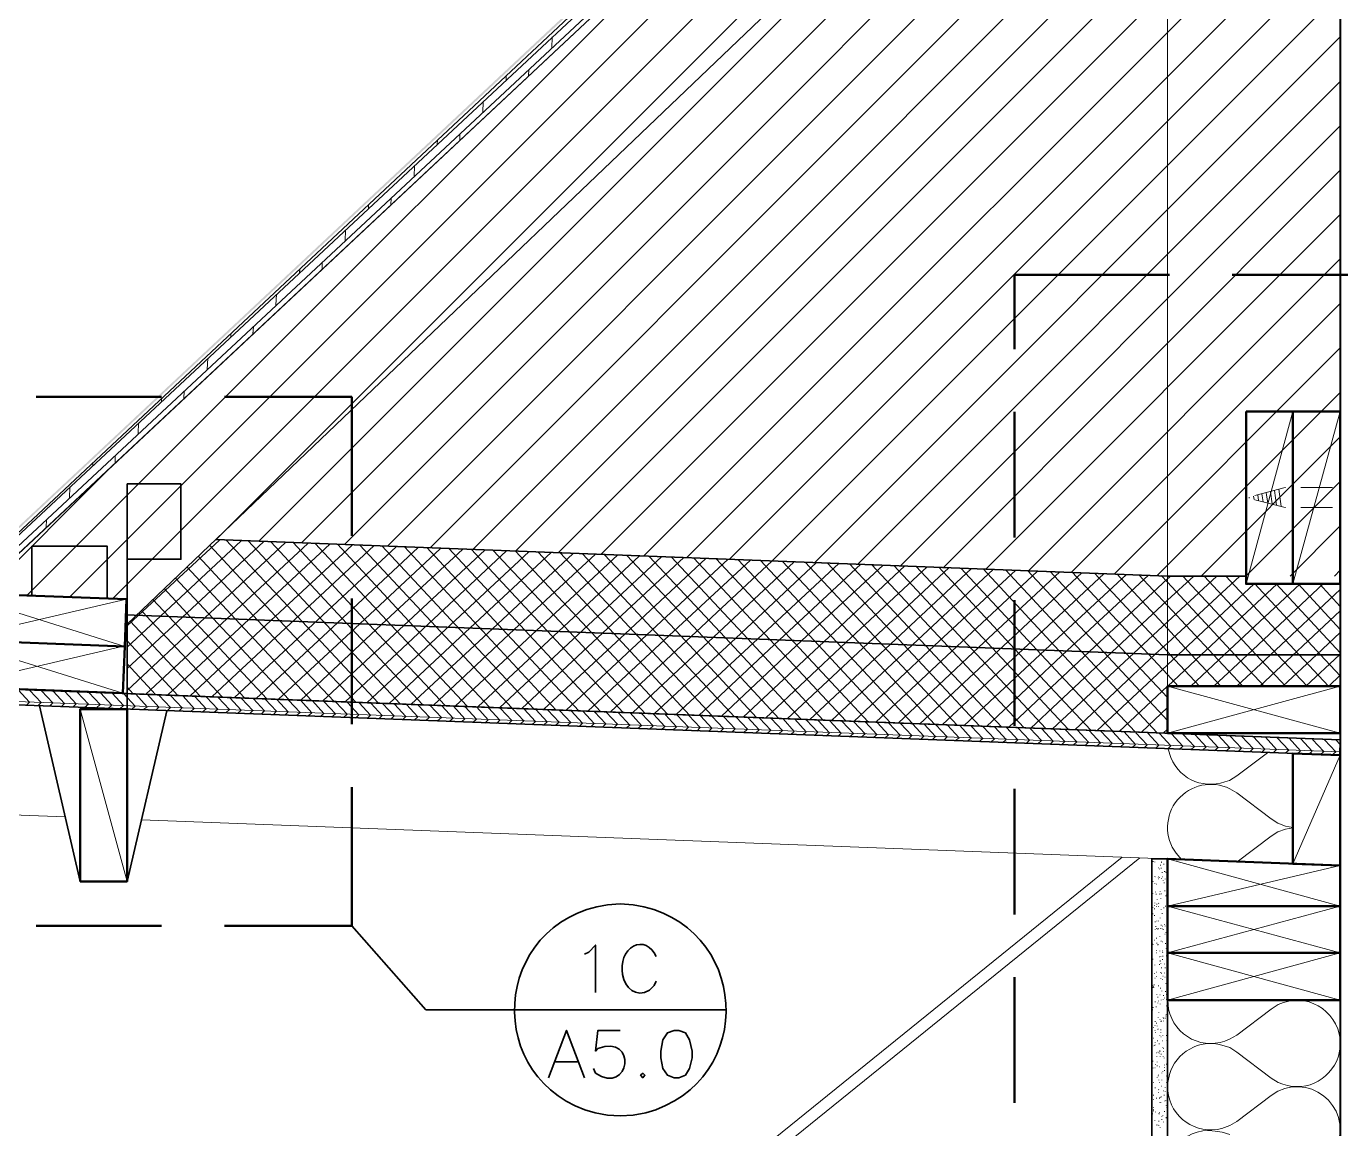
# Model space of a CAD drawing. Header units: inches. Extents: x 5 to 516, y -193 to 129.
# Drawn here: x 46.059 to 49.547, y -178.152 to -175.227 of the extents above; entities that cross this region are included whole.
import ezdxf

# ---------------------------------------------------------------- set-up
doc = ezdxf.new("R2010")
doc.units = ezdxf.units.IN
doc.header["$MEASUREMENT"] = 0
doc.layers.add('PDF7_Geometry', color=7, linetype='Continuous')
doc.layers.add('PDF7_Solid Fills', color=7, linetype='Continuous')

msp = doc.modelspace()

# ---------------------------------------------------------------- hatches: boundary and pattern name
at = {"layer": 'PDF7_Solid Fills', "transparency": 33554559}
msp.add_hatch(color=256, dxfattribs=at).paths.add_polyline_path([(45.5113305, -176.5324494), (45.5113305, -176.538005), (46.0413306, -176.5580059), (49.0424418, -173.7513382), (49.0368865, -173.7491161), (46.0391084, -176.5535605)])

# ---------------------------------------------------------------- linework, layer by layer
at = {"layer": 'PDF7_Geometry', "lineweight": 35}
for points in [[(49.545775, -172.2280057), (49.545775, -190.8946738), (49.5868862, -190.8946738), (49.5868862, -172.2280057)], [(45.924664, -176.7324503), (49.0457753, -173.8102278), (49.0457753, -173.7535612), (45.8668863, -176.7302281)], [(49.545775, -177.1202282), (43.45133, -176.8880059), (43.45133, -176.929117), (49.5446639, -177.1613393)], [(49.045775, -177.4357839), (49.045775, -182.0613398), (49.0868861, -182.0613398), (49.0868861, -177.4357839)], [(47.7779967, -177.8913385), (47.7602189, -177.8980051), (47.7479967, -177.9157829), (47.7424412, -177.9457829), (47.7424412, -177.9635607), (47.7479967, -177.9924496), (47.7602189, -178.0102274), (47.7779967, -178.016894), (47.7902189, -178.016894), (47.8079967, -178.0102274), (47.8191078, -177.9924496), (47.8257745, -177.9635607), (47.8257745, -177.9457829), (47.8191078, -177.9157829), (47.8079967, -177.8980051), (47.7902189, -177.8913385)], [(47.6946634, -178.0046717), (47.6891078, -178.0102273), (47.6946634, -178.016894), (47.7002189, -178.0102273)]]:
    msp.add_lwpolyline(points, close=True, dxfattribs=at)
at = {"layer": 'PDF7_Geometry', "lineweight": 15}
for points in [[(49.5468861, -190.8946733), (49.5468861, -172.2280051)], [(46.1746641, -176.7413388), (49.5457753, -173.3702276)], [(46.2879973, -176.7457831), (49.5457753, -173.4880051)], [(49.5279973, -173.7557829), (49.3235528, -173.5513384), (45.9246638, -176.7313387)], [(46.5624419, -176.5891172), (49.5457756, -173.6057835)], [(46.6757752, -176.5935614), (49.5457753, -173.7235613)], [(45.8735527, -176.7302282), (49.0457753, -173.7724501)], [(45.9024416, -176.7313392), (49.0457753, -173.8002279)], [(46.7891084, -176.5980057), (49.5457753, -173.8413388)], [(46.9035527, -176.6024499), (49.545775, -173.9591163)], [(47.016886, -176.6068942), (49.545775, -174.0768941)], [(47.1302192, -176.6113385), (49.545775, -174.1946716)], [(49.0868867, -174.1768946), (49.0868867, -176.9780058)], [(47.2435525, -176.6157827), (49.5457749, -174.3124493)], [(49.5457748, -174.4313391), (47.3568857, -176.6202281), (47.559108, -176.8357837), (47.7602191, -177.0524504)], [(47.470219, -176.6246724), (49.5457748, -174.5491166)], [(46.0613308, -176.7368946), (48.1279976, -174.6702278)], [(47.5846644, -176.6280056), (49.5457758, -174.6668943)], [(47.6979977, -176.6324499), (49.5457756, -174.7846719)], [(47.811331, -176.6368941), (49.5457756, -174.9024495)], [(47.9246642, -176.6413384), (49.5457755, -175.0202271)], [(49.5457753, -175.1380048), (48.0379975, -176.6457826), (47.6091085, -177.0457827)], [(47.453553, -175.2857836), (47.4546641, -175.2557836)], [(48.1513307, -176.650228), (49.5457753, -175.2557834)], [(47.3913299, -175.3591162), (47.392441, -175.3424496)], [(49.5468861, -175.3468945), (49.545775, -175.3457834)], [(47.3324423, -175.369117), (47.3324423, -175.3580059)], [(48.265775, -176.6546723), (49.5457752, -175.3735611)], [(47.2702192, -175.4557835), (47.2713303, -175.4268946)], [(47.2091083, -175.5302272), (47.2091083, -175.5124494)], [(48.3791083, -176.6591166), (49.545775, -175.4913387)], [(47.1491085, -175.5402279), (47.1502196, -175.5291168)], [(47.0879976, -175.6268944), (47.0891087, -175.5968944)], [(48.4924415, -176.6635608), (49.545775, -175.6091163)], [(49.5468861, -175.5968945), (49.545775, -175.5957834)], [(47.0257745, -175.7013381), (47.0268856, -175.6835603)], [(46.9668858, -175.7102278), (46.9668858, -175.7002278)], [(48.6057748, -176.666894), (49.5457748, -175.726894)], [(46.9046638, -175.7968943), (46.9057749, -175.7680054)], [(46.7835531, -175.8813387), (46.7846642, -175.8713387)], [(46.8435529, -175.8724502), (46.8435529, -175.8535613)], [(48.719108, -176.6713383), (49.5457747, -175.8446716)], [(49.5468861, -175.8468946), (49.545775, -175.8457834)], [(46.7213311, -175.9668942), (46.7224422, -175.9380053)], [(48.8324424, -176.6757837), (49.5457758, -175.9624503)], [(46.6013304, -176.0513386), (46.6013304, -176.0424497)], [(46.6602191, -176.0435611), (46.6613302, -176.0246723)], [(48.9468856, -176.680228), (49.5457745, -176.0802279)], [(46.5391084, -176.1380051), (46.5402195, -176.1080051)], [(49.5468861, -176.0968946), (49.545775, -176.0957835)], [(46.4179977, -176.2224496), (46.4179977, -176.2135607)], [(46.4768864, -176.2146721), (46.4779976, -176.1946721)], [(49.06022, -176.6846722), (49.5457756, -176.1991166)], [(49.4202201, -176.2491163), (49.2957756, -176.7068941)], [(49.545775, -176.2491163), (49.4202195, -176.7068941)], [(46.3557746, -176.308005), (46.3568857, -176.2791161)], [(49.1768864, -176.6857833), (49.5457754, -176.3168944)], [(49.5468861, -176.3468946), (49.545775, -176.3457835)], [(46.235775, -176.3924506), (46.235775, -176.3846728)], [(46.2946637, -176.385783), (46.2946637, -176.365783)], [(45.9479976, -176.7324503), (46.2835532, -176.3968947)], [(46.173553, -176.479116), (46.1746641, -176.449116)], [(49.294664, -176.6857833), (49.5457751, -176.4346722)], [(49.4002197, -176.4513382), (49.3991086, -176.4513382), (49.3191086, -176.4724493)], [(49.3602202, -176.46245), (49.3646647, -176.4946722)], [(49.3713309, -176.4591168), (49.3768865, -176.4980057)], [(49.3824416, -176.4557836), (49.3891082, -176.5013391)], [(49.5246637, -176.4513382), (49.4413303, -176.4513382)], [(49.3157753, -176.4735606), (49.3168864, -176.4824495)], [(49.3191085, -176.4835614), (49.3991085, -176.5035614), (49.4002197, -176.5035614)], [(49.326886, -176.4702274), (49.3291082, -176.485783)], [(49.3379978, -176.4680053), (49.3413311, -176.4891164)], [(49.3491084, -176.4646721), (49.3535529, -176.4924499)], [(49.545775, -176.4880056), (49.545775, -176.481339)], [(49.4413303, -176.5035617), (49.5246637, -176.5035617)], [(46.1113299, -176.556894), (46.112441, -176.5357829)], [(49.4124415, -176.6857833), (49.5457748, -176.5524499)], [(46.7468857, -176.5968946), (46.5324412, -176.7968946), (46.3268856, -176.9891169)], [(46.6879969, -176.5946725), (46.4735524, -176.7946725), (46.3268858, -176.9313392)], [(46.6291081, -176.5924503), (46.4146637, -176.7924504), (46.3268859, -176.8746726)], [(46.5713304, -176.5902271), (46.3557749, -176.7902271), (46.326886, -176.8180049)], [(46.8057744, -176.5991167), (46.59133, -176.7991168), (46.3757744, -176.9991168)], [(46.8646643, -176.6013389), (46.6491087, -176.8013389), (46.4346643, -177.0013389)], [(46.9235531, -176.603561), (46.7079975, -176.803561), (46.493553, -177.003561)], [(46.5891086, -176.5902271), (46.992442, -177.0224493)], [(46.6479974, -176.5924503), (47.0513308, -177.0246726)], [(46.7079972, -176.5946725), (46.9091083, -176.8113392), (47.1102195, -177.0268947)], [(46.766886, -176.5968946), (46.9679971, -176.8135613), (47.1702194, -177.0291169)], [(46.8257747, -176.5991167), (47.0268859, -176.8157834), (47.2291081, -177.031339)], [(46.8846635, -176.6013389), (47.0857746, -176.8180056), (47.2879969, -177.0335611)], [(46.9435534, -176.603561), (47.3468868, -177.0357833)], [(49.5468861, -176.5968946), (49.545775, -176.5957835)], [(46.5157749, -176.6335609), (46.6724416, -176.8024498), (46.8746638, -177.0180054)], [(46.5457748, -176.6046721), (46.7313304, -176.8046721), (46.9335526, -177.0202277)], [(46.9813308, -176.6057831), (46.5524418, -177.0057832)], [(47.0402195, -176.6080053), (46.6113306, -177.0080053)], [(47.0991083, -176.6102274), (46.8846638, -176.8102274), (46.6691083, -177.0102274)], [(47.157997, -176.6124495), (46.9435526, -176.8124496), (46.727997, -177.0124496)], [(47.2168858, -176.6146728), (47.0013302, -176.8146728), (46.7868858, -177.0146728)], [(47.2757745, -176.6168949), (47.060219, -176.8168949), (46.8457745, -177.016895)], [(47.3335522, -176.6191171), (46.9046633, -177.0191171)], [(47.3924421, -176.6213392), (46.9635532, -177.0213392)], [(47.002441, -176.6057831), (47.4057744, -177.0380054)], [(47.4513309, -176.6235613), (47.2368864, -176.8235613), (47.0213309, -177.0235614)], [(47.062442, -176.6080053), (47.4646642, -177.0413386)], [(47.5102196, -176.6257835), (47.2957752, -176.8257835), (47.0802196, -177.0257835)], [(47.1213307, -176.6102274), (47.3224418, -176.8268941), (47.5246641, -177.0435608)], [(47.5691084, -176.6280056), (47.3535528, -176.8280056), (47.1391084, -177.0280056)], [(47.1802195, -176.6124495), (47.3813306, -176.8291162), (47.5835529, -177.0457829)], [(47.6279972, -176.6302277), (47.4124416, -176.8302277), (47.1979971, -177.0302278)], [(47.2391082, -176.6146728), (47.4413305, -176.8313395), (47.6424416, -177.0480062)], [(47.6857748, -176.6324499), (47.2568859, -177.0324499)], [(47.297997, -176.6180049), (47.5002192, -176.8335604), (47.7013304, -177.0502271)], [(47.7446636, -176.634672), (47.3157747, -177.034672)], [(47.8035524, -176.6368941), (47.5891079, -176.8368941), (47.3735523, -177.0368942)], [(47.4168856, -176.6224503), (47.6179967, -176.8380058), (47.8191078, -177.0546725)], [(47.4757755, -176.6246724), (47.8791088, -177.0568946)], [(47.5346642, -176.6268945), (47.9379976, -177.0591168)], [(47.593553, -176.6291167), (47.7957752, -176.8446722), (47.9968864, -177.0613389)], [(47.6524417, -176.6313388), (47.854664, -176.8468944), (48.0557751, -177.063561)], [(47.7113305, -176.6335609), (47.9135527, -176.8491165), (48.1146639, -177.0657832)], [(47.7713303, -176.6357831), (47.9724414, -176.8513386), (48.1735526, -177.0680053)], [(47.8302191, -176.6380052), (48.2335525, -177.0702274)], [(46.485775, -176.6624498), (46.6135528, -176.8002276), (46.815775, -177.0157831)], [(47.8624422, -176.6391163), (47.6479978, -176.8391163), (47.4324422, -177.0391163)], [(47.921331, -176.6413384), (47.7057754, -176.8413384), (47.491331, -177.0413384)], [(47.9802198, -176.6435605), (47.7646642, -176.8435605), (47.5502197, -177.0435605)], [(48.0968862, -176.6480059), (47.6679973, -177.0480059)], [(48.155775, -176.650228), (47.9413305, -176.8502281), (47.725775, -177.0502281)], [(48.2146637, -176.6524502), (48.0002193, -176.8524502), (47.7846637, -177.0524502)], [(48.2735525, -176.6546723), (48.0579969, -176.8546723), (47.8435525, -177.0557834)], [(47.8891078, -176.6402273), (48.2924412, -177.0724496)], [(48.3324424, -176.6568944), (48.1168868, -176.8568945), (47.9024424, -177.0580056)], [(47.9479977, -176.6424506), (48.15022, -176.8580062), (48.3513311, -177.0746728)], [(48.3902201, -176.6591166), (48.1757756, -176.8591166), (47.9613311, -177.0602277)], [(48.0068865, -176.6446727), (48.2091087, -176.8602283), (48.4102199, -177.076895)], [(48.4491088, -176.6613387), (48.2346644, -176.8613387), (48.0202199, -177.0624498)], [(48.0657752, -176.6468948), (48.2679975, -176.8624504), (48.4691086, -177.0791171)], [(48.5079976, -176.6635608), (48.0779976, -177.064672)], [(48.1257751, -176.649117), (48.5291084, -177.0813392)], [(48.5668863, -176.665783), (48.1368863, -177.0668941)], [(48.1846638, -176.6513391), (48.5879972, -177.0835614)], [(48.6257751, -176.6680051), (48.4102195, -176.8680051), (48.1957751, -177.0691162)], [(48.2435526, -176.6535612), (48.4446637, -176.8702279), (48.646886, -177.0857835)], [(48.6846639, -176.6702284), (48.4691083, -176.8702284), (48.2546638, -177.0713395)], [(48.3024413, -176.6557834), (48.7057747, -177.0880056)], [(48.7424416, -176.6724505), (48.5279971, -176.8724505), (48.3135526, -177.0735616)], [(48.3613301, -176.6580055), (48.7646635, -177.0902278)], [(48.42022, -176.6602276), (48.8235534, -177.0924499)], [(48.4802198, -176.6624498), (48.6813309, -176.8791165), (48.8835532, -177.094672)], [(48.5391086, -176.6646719), (48.7402197, -176.8813386), (48.9424419, -177.0968942)], [(48.5979973, -176.666894), (48.7991084, -176.8835607), (49.0013307, -177.0991163)], [(48.6568861, -176.6691162), (49.0602195, -177.1013384)], [(48.7157748, -176.6713383), (48.9179971, -176.888005), (49.086886, -177.0691161)], [(48.7757747, -176.6735604), (48.9768858, -176.8902271), (49.0868858, -177.0080049)], [(49.530219, -176.6857833), (49.5457745, -176.6702277)], [(46.454664, -176.6913386), (46.554664, -176.7980053), (46.7557751, -177.0135609)], [(48.8013303, -176.6746726), (48.5868858, -176.8746726), (48.3724414, -177.0757838)], [(48.8602202, -176.6768948), (48.4302202, -177.0780059)], [(48.9191078, -176.6791169), (48.4891078, -177.080228)], [(48.9779977, -176.681339), (48.7624421, -176.881339), (48.5479977, -177.0824502)], [(49.0368865, -176.6835612), (48.8213309, -176.8835612), (48.6068865, -177.0846723)], [(48.6657757, -177.0868951), (48.8802202, -176.8857839), (49.0868869, -176.6935617)], [(48.8346645, -176.6757837), (49.0357757, -176.8924504)], [(48.8935533, -176.6780058), (49.0868867, -176.8857836)], [(49.3168864, -176.7068947), (49.1157753, -176.8946725), (49.0868864, -176.9213391), (48.9002197, -177.0957836)], [(48.9524421, -176.680228), (49.0868865, -176.8246724)], [(49.0113308, -176.6824501), (49.0868864, -176.7635612)], [(49.0702196, -176.6846722), (49.0868862, -176.70245)], [(49.217997, -176.6857833), (49.0868859, -176.8068944)], [(49.1568861, -176.6857833), (49.0868861, -176.7502277)], [(49.0957752, -176.6857833), (49.0868863, -176.6935611)], [(49.3435531, -176.9780061), (49.2657753, -176.8946727), (49.0868864, -176.7024505)], [(49.279109, -176.6857833), (49.0868868, -176.8635611)], [(49.1279973, -176.6857833), (49.3224417, -176.8946722), (49.4002195, -176.9780055)], [(49.3779973, -176.7068947), (49.1768862, -176.8946725)], [(49.1846639, -176.6857833), (49.3791084, -176.8946722), (49.4579973, -176.9780055)], [(49.4391082, -176.7068947), (49.2379971, -176.8946725)], [(49.2424416, -176.6857833), (49.4368861, -176.8946722), (49.5146638, -176.9780055)], [(49.5002191, -176.7068947), (49.2991079, -176.8946725)], [(49.3191085, -176.7068947), (49.493553, -176.8946725), (49.5457752, -176.950228)], [(49.3757752, -176.7068947), (49.5457752, -176.8891169)], [(49.4335529, -176.7068947), (49.5457751, -176.8280058)], [(49.4902195, -176.7068947), (49.545775, -176.7668947)], [(46.3202194, -176.8724503), (45.866886, -176.730228)], [(46.4246641, -176.7191164), (46.4957752, -176.7957831), (46.6968863, -177.0113386)], [(49.545775, -176.7213385), (49.3602195, -176.8946719), (49.2713306, -176.9780052)], [(46.3246636, -176.7468942), (45.8624414, -176.854672)], [(46.3646643, -176.7768941), (46.3768865, -176.7913385), (46.5791087, -177.0068941)], [(46.3946642, -176.7480052), (46.4368864, -176.7935608), (46.6379975, -177.0091164)], [(48.7246634, -177.0891172), (48.9391078, -176.8880061), (49.0868856, -176.7502283)], [(49.2868865, -176.9780061), (49.2091087, -176.8946727), (49.0868865, -176.7635616)], [(49.545775, -176.7780052), (49.3324417, -176.9780052)], [(46.3346643, -176.8057829), (46.5202199, -177.0046718)], [(48.7824422, -177.0913393), (48.9979978, -176.8902282), (49.0868867, -176.8068949)], [(49.2291088, -176.9780061), (49.151331, -176.8946727), (49.0868866, -176.8246727)], [(49.545775, -176.8357828), (49.4824417, -176.8946717), (49.3935528, -176.9780051)], [(49.5468861, -176.8468946), (49.545775, -176.8457835)], [(46.3202194, -176.8713392), (45.8579971, -176.979117)], [(46.314664, -176.9968942), (45.8624418, -176.854672)], [(46.3268858, -176.8580053), (46.4613302, -177.0024497)], [(48.8413309, -177.0935615), (49.0557754, -176.8924503), (49.0868865, -176.8635614)], [(49.545775, -177.1213392), (43.45133, -176.889117)], [(49.1157755, -176.9780061), (49.0868867, -176.946895), (49.0357755, -176.8924505)], [(49.1724422, -176.9780061), (49.0946644, -176.8946727), (49.0868866, -176.8857838)], [(49.1768864, -176.8946727), (49.0879975, -176.9780061)], [(49.2379973, -176.8946727), (49.1491084, -176.9780061)], [(49.2991082, -176.8946727), (49.2102193, -176.9780061)], [(49.545775, -176.8924506), (49.5435528, -176.8946728), (49.4546639, -176.9780062)], [(49.544664, -177.1524502), (43.45133, -176.920228)], [(46.3268858, -176.9191162), (46.4013302, -177.0002273)], [(49.545775, -176.9491161), (49.515775, -176.978005)], [(46.3268858, -176.9802282), (46.3424413, -176.998006)], [(49.0868867, -176.9780061), (48.9591089, -177.0980061)], [(49.545775, -177.10245), (49.0868861, -176.9780055)], [(49.545775, -176.9780061), (49.0868861, -177.1024505)], [(46.0579973, -177.0291166), (46.0668861, -177.0202277), (46.0368861, -176.9880055)], [(46.0891082, -177.0302277), (46.0979971, -177.0213388), (46.0679971, -176.9891165)], [(46.0691083, -176.9880057), (46.0679972, -176.9891168)], [(46.1002193, -176.9891167), (46.0991081, -176.9902278)], [(46.1202192, -177.0313387), (46.1291081, -177.0224498), (46.0991081, -176.9902276)], [(46.1324413, -176.9902278), (46.1302191, -176.9913389)], [(46.1513302, -177.0324498), (46.1602191, -177.0235609), (46.1302191, -176.9913387)], [(46.1635523, -176.9913389), (46.1613301, -176.99245)], [(46.1824412, -177.0335609), (46.1913301, -177.024672), (46.1613301, -176.9924497)], [(46.1946633, -176.9924499), (46.1935521, -176.993561)], [(46.2135532, -177.0346719), (46.2235532, -177.025783), (46.1935532, -176.9935608)], [(46.2257754, -176.993561), (46.2246642, -176.9946721)], [(46.2446642, -177.035783), (46.2546642, -177.0268941), (46.2246642, -176.9946719)], [(46.2568863, -176.9946721), (46.2557752, -176.9957832)], [(46.2757752, -177.0368941), (46.2857752, -177.0280052), (46.2557752, -176.9957829)], [(46.2879973, -176.9957831), (46.2868862, -176.9968942)], [(46.3068862, -177.0380051), (46.3168862, -177.0291162), (46.2868862, -176.996894)], [(46.3391083, -177.0391173), (46.3479971, -177.0313395), (46.3179971, -176.9980062)], [(46.3191083, -176.9968942), (46.3179972, -176.9980053)], [(46.3702192, -177.0402272), (46.3791081, -177.0324494), (46.3491081, -176.9991161)], [(46.3502193, -176.9980053), (46.3491082, -176.9991164)], [(46.3813303, -176.9991163), (46.3802191, -177.0002274)], [(46.4013302, -177.0424505), (46.4102191, -177.0335616), (46.3802191, -177.0002283)], [(46.4135523, -177.0002274), (46.4113301, -177.0024496)], [(46.4324412, -177.0435605), (46.4413301, -177.0346716), (46.4113301, -177.0024493)], [(46.4446633, -177.0013385), (46.4424411, -177.0035607)], [(46.4635522, -177.0446727), (46.4724411, -177.0357838), (46.4424411, -177.0035615)], [(46.4946642, -177.0457837), (46.5046642, -177.0368948), (46.4746642, -177.0046726)], [(46.4757754, -177.0035617), (46.4746643, -177.0046728)], [(46.5068864, -177.0046717), (46.5057752, -177.0057828)], [(46.5257752, -177.0468948), (46.5357752, -177.0380059), (46.5057752, -177.0057837)], [(46.5379973, -177.0057839), (46.5368862, -177.006895)], [(46.5568862, -177.0480059), (46.5668862, -177.039117), (46.5368862, -177.0068947)], [(46.5691083, -177.0068938), (46.5679972, -177.0080049)], [(46.5879972, -177.0491169), (46.5979972, -177.040228), (46.5679972, -177.0080058)], [(46.6191081, -177.050228), (46.6291081, -177.0413391), (46.5991081, -177.0091169)], [(46.6002193, -177.008006), (46.5991082, -177.0091171)], [(46.6513302, -177.051339), (46.6602191, -177.0424502), (46.6302191, -177.0102279)], [(46.6313303, -177.009117), (46.6302192, -177.0102282)], [(46.6624412, -177.0102281), (46.6613301, -177.0113392)], [(46.6824412, -177.0524501), (46.6913301, -177.0435612), (46.6613301, -177.011339)], [(46.7135522, -177.0535612), (46.7224411, -177.0446723), (46.6924411, -177.0124501)], [(46.6935534, -177.0113392), (46.6924422, -177.0124503)], [(46.7257754, -177.0124502), (46.7235532, -177.0135614)], [(46.7446643, -177.0546722), (46.7535532, -177.0457834), (46.7235532, -177.0135611)], [(46.7757752, -177.0557833), (46.7857752, -177.0480055), (46.7546641, -177.0146722)], [(46.7568864, -177.0135613), (46.7546642, -177.0146724)], [(46.7879974, -177.0146724), (46.7868862, -177.0157835)], [(46.8068862, -177.0568943), (46.8168862, -177.0491166), (46.7868862, -177.0157832)], [(46.8191083, -177.0157834), (46.8179972, -177.0168946)], [(46.8379972, -177.0591165), (46.8479972, -177.0502276), (46.8179972, -177.0168943)], [(46.8502193, -177.0168945), (46.8491082, -177.0191167)], [(46.8691082, -177.0602276), (46.8791082, -177.0513387), (46.8491082, -177.0191165)], [(46.9002191, -177.0613386), (46.9102191, -177.0524498), (46.8802191, -177.0202275)], [(46.8813303, -177.0180056), (46.8802192, -177.0202278)], [(46.9324412, -177.0624497), (46.9413301, -177.0535608), (46.9113301, -177.0213386)], [(46.9124413, -177.0202277), (46.9113302, -177.0213388)], [(46.9635522, -177.0635608), (46.9724411, -177.0546719), (46.9424411, -177.0224497)], [(46.9435534, -177.0213388), (46.9424423, -177.0224499)], [(46.9746632, -177.0224498), (46.9735521, -177.023561)], [(46.2013308, -177.039117), (46.3268863, -177.4957837)], [(46.9946643, -177.0646718), (47.0035532, -177.055783), (46.9735532, -177.0235607)], [(47.0068864, -177.0235609), (47.0046642, -177.024672)], [(47.0257753, -177.0657829), (47.0346642, -177.056894), (47.0046642, -177.0246718)], [(47.0379974, -177.024672), (47.0357752, -177.0257831)], [(47.0568863, -177.066894), (47.0657752, -177.0580051), (47.0357752, -177.0257829)], [(47.0691084, -177.025783), (47.0679972, -177.0268941)], [(47.0879972, -177.0680062), (47.0979972, -177.0591173), (47.0679972, -177.0268951)], [(47.1002193, -177.0268941), (47.0991082, -177.0280052)], [(47.1191082, -177.0691161), (47.1291082, -177.0602272), (47.0991082, -177.028005)], [(47.1313303, -177.0280052), (47.1302192, -177.0291163)], [(47.1502192, -177.0702283), (47.1602192, -177.0613394), (47.1302192, -177.0291172)], [(47.1813301, -177.0713382), (47.1913301, -177.0624493), (47.1613301, -177.0302271)], [(47.1624413, -177.0291162), (47.1613302, -177.0302273)], [(47.2135522, -177.0724504), (47.2224411, -177.0646726), (47.1924411, -177.0313393)], [(47.1935534, -177.0302273), (47.1924423, -177.0313384)], [(47.2246632, -177.0313395), (47.2235521, -177.0324506)], [(47.2446643, -177.0735615), (47.2535532, -177.0657837), (47.2235532, -177.0324503)], [(47.2557754, -177.0324494), (47.2546642, -177.0335605)], [(47.2757753, -177.0757836), (47.2846642, -177.0668947), (47.2546642, -177.0335614)], [(47.2879974, -177.0335616), (47.2857752, -177.0357839)], [(47.3068863, -177.0768947), (47.3157752, -177.0680058), (47.2857752, -177.0357836)], [(47.3191084, -177.0346716), (47.3168862, -177.0368938)], [(47.3379973, -177.0780058), (47.3468862, -177.0691169), (47.3168862, -177.0368946)], [(47.3502194, -177.0368948), (47.3491082, -177.0380059)], [(47.3691082, -177.0791168), (47.3791082, -177.0702279), (47.3491082, -177.0380057)], [(47.3813303, -177.0380059), (47.3802192, -177.039117)], [(47.4002192, -177.0802279), (47.4102192, -177.071339), (47.3802192, -177.0391168)], [(47.4124413, -177.039117), (47.4113302, -177.0402281)], [(47.4313302, -177.081339), (47.4413302, -177.0724501), (47.4113302, -177.0402278)], [(47.4624411, -177.08245), (47.4724411, -177.0735611), (47.4424411, -177.0413389)], [(47.4435534, -177.040228), (47.4424423, -177.0413391)], [(47.4746633, -177.0413391), (47.4735522, -177.0424502)], [(47.4935532, -177.0835611), (47.5035532, -177.0746722), (47.4735532, -177.04245)], [(47.5257753, -177.0846722), (47.5346642, -177.0757833), (47.5046642, -177.043561)], [(47.5057754, -177.0424502), (47.5046643, -177.0435613)], [(47.5368864, -177.0435612), (47.5357752, -177.0446723)], [(47.5568863, -177.0857832), (47.5657752, -177.0768943), (47.5357752, -177.0446721)], [(47.5679973, -177.0446723), (47.5668862, -177.0457834)], [(47.5879973, -177.0868943), (47.5968862, -177.0780054), (47.5668862, -177.0457832)], [(47.6002194, -177.0457834), (47.5979972, -177.0468945)], [(47.6191083, -177.0880054), (47.6279972, -177.0791165), (47.5979972, -177.0468942)], [(47.6313304, -177.0468944), (47.6291081, -177.0480055)], [(47.6502192, -177.0891164), (47.6602192, -177.0813386), (47.6291081, -177.0480053)], [(47.6624413, -177.0480055), (47.6613302, -177.0491166)], [(47.6813302, -177.0902274), (47.6913302, -177.0824497), (47.6613302, -177.0491163)], [(47.7124412, -177.0924496), (47.7224412, -177.0835607), (47.6924412, -177.0513385)], [(47.6935534, -177.0491166), (47.6924423, -177.0513388)], [(47.7246633, -177.0502276), (47.7235522, -177.0524498)], [(47.7435533, -177.0935607), (47.7535533, -177.0846718), (47.7235533, -177.0524496)], [(47.7746642, -177.0946718), (47.7846642, -177.0857829), (47.7546642, -177.0535606)], [(47.7557754, -177.0524498), (47.7546643, -177.0535609)], [(47.8068863, -177.0957839), (47.8157752, -177.0868951), (47.7857752, -177.0546728)], [(47.7868864, -177.0535608), (47.7857753, -177.0546719)], [(47.8179973, -177.0546719), (47.8168862, -177.055783)], [(47.8379973, -177.0968939), (47.8468862, -177.088005), (47.8168862, -177.0557828)], [(47.8491083, -177.055783), (47.8479972, -177.0568941)], [(47.8691083, -177.0980061), (47.8779972, -177.0891172), (47.8479972, -177.056895)], [(47.8813304, -177.056894), (47.8791081, -177.0580051)], [(49.0868867, -177.0346716), (49.0179978, -177.1002271)], [(47.9002193, -177.099116), (47.9091082, -177.0902271), (47.8791081, -177.0580049)], [(47.9124413, -177.0580051), (47.9102191, -177.0591162)], [(47.9313302, -177.1002282), (47.9402191, -177.0913393), (47.9102191, -177.0591171)], [(47.9624412, -177.1013393), (47.9724412, -177.0924504), (47.9424412, -177.0602282)], [(47.9435535, -177.0591173), (47.9424423, -177.0602284)], [(47.9746633, -177.0602272), (47.9735522, -177.0613383)], [(47.9935533, -177.1024503), (48.0035533, -177.0935615), (47.9735533, -177.0613392)], [(48.0057754, -177.0613394), (48.0046643, -177.0624505)], [(48.0246643, -177.1035614), (48.0346643, -177.0946725), (48.0046643, -177.0624503)], [(48.0557752, -177.1046725), (48.0657752, -177.0957836), (48.0357752, -177.0635614)], [(48.0368864, -177.0624493), (48.0357753, -177.0635605)], [(48.0879973, -177.1057835), (48.0968862, -177.0980057), (48.0668862, -177.0646724)], [(48.0679974, -177.0635615), (48.0668863, -177.0646727)], [(48.0991083, -177.0646726), (48.0979972, -177.0657837)], [(48.1191083, -177.1068946), (48.1279972, -177.0991168), (48.0979972, -177.0657834)], [(48.1302193, -177.0657837), (48.1291082, -177.0680059)], [(48.1502193, -177.1091167), (48.1591082, -177.1002279), (48.1291082, -177.0680056)], [(48.1624414, -177.0668947), (48.1602191, -177.069117)], [(48.1813303, -177.1102278), (48.1902191, -177.1013389), (48.1602191, -177.0691167)], [(48.1935535, -177.0691169), (48.1913313, -177.070228)], [(48.2124424, -177.1113389), (48.2213313, -177.10245), (48.1913313, -177.0702278)], [(48.2246633, -177.0702279), (48.2235522, -177.071339)], [(48.2435533, -177.1124499), (48.2535533, -177.103561), (48.2235533, -177.0713388)], [(48.2557754, -177.071339), (48.2546643, -177.0724501)], [(48.2746643, -177.113561), (48.2846643, -177.1046721), (48.2546643, -177.0724499)], [(48.2868864, -177.0724501), (48.2857753, -177.0735612)], [(48.3057753, -177.1146721), (48.3157753, -177.1057832), (48.2857753, -177.073561)], [(48.3368862, -177.1157831), (48.3468862, -177.1068942), (48.3168862, -177.074672)], [(48.3179974, -177.0735611), (48.3168863, -177.0746722)], [(48.3679972, -177.1168942), (48.3779972, -177.1080053), (48.3479972, -177.0757831)], [(48.3491084, -177.0746722), (48.3479973, -177.0757833)], [(48.3802193, -177.0757833), (48.3791082, -177.0768944)], [(48.4002193, -177.1180053), (48.4091082, -177.1091164), (48.3791082, -177.0768942)], [(48.4113303, -177.0768943), (48.4102192, -177.0780054)], [(48.4313303, -177.1191163), (48.4402192, -177.1102274), (48.4102192, -177.0780052)], [(48.4424413, -177.0780054), (48.4413302, -177.0791165)], [(48.4624424, -177.1202274), (48.4713313, -177.1113385), (48.4413313, -177.0791163)], [(48.4746633, -177.0791165), (48.4724411, -177.0802276)], [(48.4935522, -177.1213385), (48.5024411, -177.1124496), (48.4724411, -177.0802274)], [(48.5057755, -177.0802275), (48.5035532, -177.0813386)], [(48.5246643, -177.1224506), (48.5346643, -177.1146728), (48.5035532, -177.0813395)], [(48.5368864, -177.0813386), (48.5357753, -177.0824497)], [(48.5557753, -177.1235606), (48.5657753, -177.1157828), (48.5357753, -177.0824494)], [(48.5679974, -177.0824497), (48.5668863, -177.0846719)], [(48.5868863, -177.1257839), (48.5968863, -177.116895), (48.5668863, -177.0846727)], [(48.6179972, -177.1268938), (48.6279972, -177.1180049), (48.5979972, -177.0857827)], [(48.5991084, -177.0835607), (48.5979973, -177.085783)], [(48.6491082, -177.128006), (48.6591082, -177.1191171), (48.6291082, -177.0868949)], [(48.6302194, -177.0857829), (48.6291083, -177.086894)], [(48.6613303, -177.0868951), (48.6602192, -177.0880062)], [(48.6813303, -177.1291171), (48.6902192, -177.1202282), (48.6602192, -177.0880059)], [(48.6924413, -177.088005), (48.6913302, -177.0891161)], [(48.7124424, -177.1302281), (48.7213313, -177.1213392), (48.6913313, -177.089117)], [(48.7435523, -177.1313392), (48.7524411, -177.1224503), (48.7224411, -177.0902281)], [(48.7235534, -177.0891172), (48.7224423, -177.0902283)], [(48.7557755, -177.0902271), (48.7535533, -177.0913382)], [(48.7746644, -177.1324503), (48.7835533, -177.1235614), (48.7535533, -177.0913391)], [(48.7868865, -177.0913393), (48.7846642, -177.0924504)], [(48.8057753, -177.1335613), (48.8146642, -177.1246724), (48.7846642, -177.0924502)], [(48.8179974, -177.0924504), (48.8168863, -177.0935615)], [(48.8368863, -177.1346724), (48.8468863, -177.1257835), (48.8168863, -177.0935613)], [(48.8491084, -177.0935615), (48.8479973, -177.0946726)], [(48.8679973, -177.1357835), (48.8779973, -177.1268946), (48.8479973, -177.0946723)], [(48.8991082, -177.1368945), (48.9091082, -177.1280056), (48.8791082, -177.0957834)], [(48.8802194, -177.0946725), (48.8791083, -177.0957836)], [(48.9302192, -177.1380056), (48.9402192, -177.1291167), (48.9102192, -177.0968945)], [(48.9113304, -177.0957836), (48.9102193, -177.0968947)], [(48.9424413, -177.0968947), (48.9413302, -177.0980058)], [(48.9624424, -177.1391166), (48.9713313, -177.1313388), (48.9413313, -177.0980055)], [(48.9935523, -177.1402277), (49.0024412, -177.1324499), (48.9724412, -177.0991166)], [(48.9735534, -177.0980057), (48.9724423, -177.0991168)], [(49.0046644, -177.0991168), (49.0035533, -177.101339)], [(49.0246644, -177.1424499), (49.0335533, -177.133561), (49.0035533, -177.1013387)], [(49.0368865, -177.1002279), (49.0346642, -177.1024501)], [(49.0557754, -177.1435609), (49.0646643, -177.134672), (49.0346642, -177.1024498)], [(49.0679974, -177.10245), (49.0657752, -177.1035611)], [(49.0868863, -177.144672), (49.0957752, -177.1357831), (49.0657752, -177.1035609)], [(49.0868867, -177.0924504), (49.0757756, -177.1024504)], [(49.0991084, -177.103561), (49.0979973, -177.1046722)], [(49.1179973, -177.145783), (49.1279973, -177.1368942), (49.0979973, -177.1046719)], [(49.1491082, -177.1468941), (49.1591083, -177.1380052), (49.1291082, -177.105783)], [(49.1302194, -177.1046721), (49.1291083, -177.1057832)], [(49.1802192, -177.1480052), (49.1902192, -177.1391163), (49.1602192, -177.1068941)], [(49.1613304, -177.1057832), (49.1602193, -177.1068943)], [(49.1924414, -177.1068942), (49.1913302, -177.1080054)], [(49.2113313, -177.1491162), (49.2213313, -177.1402274), (49.1913313, -177.1080051)], [(49.2424412, -177.1502273), (49.2524412, -177.1413384), (49.2224412, -177.1091162)], [(49.2235535, -177.1080053), (49.2224424, -177.1091164)], [(49.2546644, -177.1091164), (49.2535533, -177.1102275)], [(49.2746644, -177.1513395), (49.2835533, -177.1424506), (49.2535533, -177.1102284)], [(49.2857754, -177.1102274), (49.2846643, -177.1113386)], [(49.3057754, -177.1524494), (49.3146643, -177.1435606), (49.2846643, -177.1113383)], [(49.3368864, -177.1535616), (49.3457752, -177.1446728), (49.3157752, -177.1124505)], [(49.3168864, -177.1113385), (49.3157753, -177.1124496)], [(49.3491084, -177.1124496), (49.3468862, -177.1135607)], [(49.3679973, -177.1546716), (49.3768862, -177.1457827), (49.3468862, -177.1135605)], [(49.3802194, -177.1135606), (49.3779972, -177.1146718)], [(49.3991083, -177.1557837), (49.4091083, -177.1480059), (49.3779972, -177.1146726)], [(49.4302192, -177.1580059), (49.4402192, -177.149117), (49.4102192, -177.1157837)], [(49.4113304, -177.1146728), (49.4102193, -177.115784)], [(49.4424414, -177.1157828), (49.4413303, -177.118005)], [(49.4613314, -177.159117), (49.4713314, -177.1502281), (49.4413314, -177.1180059)], [(49.4924412, -177.160228), (49.5024412, -177.1513391), (49.4724412, -177.1191169)], [(49.4735535, -177.116895), (49.4724424, -177.1191172)], [(49.5235533, -177.1613391), (49.5335533, -177.1524502), (49.5035533, -177.120228)], [(49.5046645, -177.1191171), (49.5035534, -177.1202282)], [(49.545775, -177.1324499), (49.5346639, -177.1213388)], [(49.5357754, -177.1202282), (49.5346643, -177.1213393)], [(49.5468861, -177.0968947), (49.545775, -177.0957835)], [(49.0891088, -177.1446728), (49.0957755, -177.166895)], [(49.3524416, -177.1546723), (49.2713305, -177.2157835)], [(49.545775, -177.1613387), (49.4202195, -177.4491165)], [(43.4513306, -177.2213386), (46.1613307, -177.3246719)], [(49.2513311, -177.2280061), (49.2713311, -177.2157839)], [(46.3646643, -177.3324497), (49.5457756, -177.4535608)], [(49.4202201, -177.3535611), (49.4002201, -177.3568944), (49.3802201, -177.3646722), (49.3624423, -177.3757833), (49.2724423, -177.4435611)], [(49.5468861, -177.3468947), (49.545775, -177.3457836)], [(46.3846634, -179.5191168), (48.9668859, -177.4313389)], [(46.4335526, -179.5191168), (49.0135529, -177.4335611)], [(49.0524414, -177.4357833), (49.0524414, -177.4368945)], [(49.0568868, -177.4357833), (49.0568868, -177.4346722)], [(49.0868861, -177.4357839), (49.545775, -177.5613395), (49.0868861, -177.6857839), (49.545775, -177.8113395)], [(49.0468861, -177.4513383), (49.0468861, -177.4502272)], [(49.0491082, -177.4435608), (49.0491082, -177.4424497)], [(49.0535525, -177.4446719), (49.0535525, -177.4435608)], [(49.0646643, -177.4602279), (49.0635531, -177.4602279)], [(49.0657753, -177.4624501), (49.0657753, -177.4635612)], [(49.0691085, -177.4524505), (49.0679974, -177.4524505)], [(49.0713306, -177.4435608), (49.0702195, -177.4435608)], [(49.0702196, -177.461339), (49.0702196, -177.4602279)], [(49.0724417, -177.4457829), (49.0713306, -177.4457829)], [(49.0735528, -177.4724497), (49.0724417, -177.4724497)], [(49.077997, -177.4502283), (49.0768859, -177.4502283)], [(49.0791081, -177.4702275), (49.0791081, -177.4691164)], [(49.0802192, -177.4702275), (49.0802192, -177.4691164)], [(49.0824424, -177.4724497), (49.0824424, -177.4713385)], [(49.0857745, -177.4724497), (49.0857745, -177.4713385)], [(49.545775, -177.4535615), (49.0868861, -177.5613393)], [(49.0868867, -177.4646722), (49.0868867, -177.4635611)], [(49.0468861, -177.493561), (49.0468861, -177.4924499)], [(49.0491082, -177.4968942), (49.0491082, -177.4957831)], [(49.0535525, -177.5024496), (49.0535525, -177.5013385)], [(49.0546647, -177.4824504), (49.0535535, -177.4835615)], [(49.0591089, -177.5035618), (49.0579978, -177.5035618)], [(49.0635532, -177.4846725), (49.0624421, -177.4835614)], [(49.0635532, -177.4891168), (49.0624421, -177.4891168)], [(49.0657753, -177.4846725), (49.0657753, -177.4857836)], [(49.0713306, -177.4880057), (49.0713306, -177.4868946)], [(49.0746638, -177.4835614), (49.0735527, -177.4835614)], [(49.0757749, -177.493561), (49.0757749, -177.4924499)], [(49.077997, -177.5002274), (49.077997, -177.4991163)], [(49.0813302, -177.4902278), (49.0813302, -177.4891167)], [(49.0857745, -177.5113392), (49.0857745, -177.5102281)], [(49.0868867, -177.5057839), (49.0868867, -177.5046728)], [(49.0479971, -177.5280052), (49.0479971, -177.5268941)], [(49.0557746, -177.524672), (49.0557746, -177.5235609)], [(49.0568868, -177.5302273), (49.0568868, -177.5291162)], [(49.06022, -177.5446723), (49.06022, -177.5435612)], [(49.0679974, -177.5291163), (49.0668863, -177.5291163)], [(49.0668864, -177.5291163), (49.0668864, -177.5302274)], [(49.0679974, -177.5224499), (49.0679974, -177.5213388)], [(49.0691085, -177.5424502), (49.0691085, -177.5413391)], [(49.0713306, -177.5291163), (49.0702195, -177.5291163)], [(49.0802192, -177.5202277), (49.0802192, -177.5213389)], [(49.0824424, -177.5346716), (49.0824424, -177.5335605)], [(49.0857745, -177.5180056), (49.0846634, -177.5180056)], [(49.0857745, -177.5291163), (49.0846634, -177.5302274)], [(49.0479971, -177.5657837), (49.0479971, -177.5646726)], [(49.0524414, -177.5602273), (49.0524414, -177.5591161)], [(49.0524414, -177.5691169), (49.0524414, -177.5680058)], [(49.0535525, -177.5535609), (49.0535525, -177.5524497)], [(49.0579967, -177.5613395), (49.0579967, -177.5624506)], [(49.0591089, -177.5568941), (49.0591089, -177.5557829)], [(49.0646643, -177.5546719), (49.0635531, -177.5535608)], [(49.0635532, -177.5624494), (49.0635532, -177.5613383)], [(49.0702196, -177.571339), (49.0702196, -177.5702279)], [(49.077997, -177.5657837), (49.0768859, -177.5657837)], [(49.0824424, -177.5613395), (49.0813313, -177.5613395)], [(49.0868861, -177.8113389), (49.545775, -177.6857834), (49.0868861, -177.5613389)], [(49.0868867, -177.5480055), (49.0868867, -177.5468944)], [(49.0868867, -177.5768944), (49.0868867, -177.5757833)], [(49.0479971, -177.5824497), (49.0479971, -177.5813386)], [(49.0524414, -177.5868951), (49.0524414, -177.585784)], [(49.0546647, -177.6035611), (49.0546647, -177.60245)], [(49.0591089, -177.601339), (49.0591089, -177.6002278)], [(49.0635532, -177.601339), (49.0635532, -177.6002278)], [(49.0679974, -177.5935615), (49.0679974, -177.5924504)], [(49.0702196, -177.6124496), (49.0702196, -177.6113385)], [(49.0735528, -177.5813386), (49.0724417, -177.5813386)], [(49.0746638, -177.6146729), (49.0735527, -177.6146729)], [(49.0791081, -177.6113386), (49.0791081, -177.6102274)], [(49.0813302, -177.6146729), (49.0813302, -177.6135618)], [(49.0868867, -177.5902272), (49.0868867, -177.5891161)], [(49.5468861, -177.5968947), (49.545775, -177.5957836)], [(49.0546647, -177.6235614), (49.0546647, -177.6224503)], [(49.0568868, -177.6157828), (49.0557757, -177.6157828)], [(49.0579967, -177.6468949), (49.0579967, -177.6457838)], [(49.0591089, -177.6213393), (49.0579978, -177.6202282)], [(49.0613311, -177.6235614), (49.0613311, -177.6224503)], [(49.0624421, -177.6213393), (49.0624421, -177.6202282)], [(49.0668864, -177.6424507), (49.0668864, -177.6413395)], [(49.0691085, -177.6213393), (49.0691085, -177.6202282)], [(49.0735528, -177.6224503), (49.0735528, -177.6213392)], [(49.076886, -177.6235614), (49.076886, -177.6224503)], [(49.0813302, -177.6357831), (49.0802191, -177.6357831)], [(49.0824424, -177.6324499), (49.0824424, -177.6313388)], [(49.0868867, -177.6324499), (49.0868867, -177.6313388)], [(49.0491082, -177.6624498), (49.0479971, -177.663561)], [(49.0535525, -177.6513392), (49.0524413, -177.6513392)], [(49.0579967, -177.680228), (49.0579967, -177.6791169)], [(49.0591089, -177.6602277), (49.0591089, -177.6591166)], [(49.0613311, -177.664672), (49.0613311, -177.6635609)], [(49.0624421, -177.6624498), (49.0624421, -177.663561)], [(49.0668864, -177.680228), (49.0668864, -177.6813391)], [(49.0702196, -177.6535613), (49.0702196, -177.6546724), (49.0691085, -177.6546724)], [(49.0746638, -177.6557835), (49.0735527, -177.6557835)], [(49.0746638, -177.680228), (49.0735527, -177.680228)], [(49.0746638, -177.6846723), (49.0735527, -177.6835612)], [(49.0824424, -177.6602277), (49.0813313, -177.6602277)], [(49.0835524, -177.6746727), (49.0835524, -177.6735616)], [(49.0868867, -177.6746727), (49.0868867, -177.6735616)], [(49.0468861, -177.711339), (49.0468861, -177.7102279)], [(49.0491082, -177.7024505), (49.0479971, -177.7024505)], [(49.0535525, -177.7180054), (49.0535525, -177.7168943)], [(49.0579967, -177.6857834), (49.0568856, -177.6857834)], [(49.0668864, -177.695783), (49.0657753, -177.695783)], [(49.0657753, -177.7168943), (49.0657753, -177.7157832)], [(49.0679974, -177.7057837), (49.0679974, -177.7046726)], [(49.0679974, -177.7091169), (49.0679974, -177.7080058)], [(49.0691085, -177.695783), (49.0691085, -177.6946718)], [(49.0691085, -177.7135611), (49.0691085, -177.71245)], [(49.0735528, -177.7035615), (49.0735528, -177.7024504)], [(49.0746638, -177.6946719), (49.0746638, -177.6935608)], [(49.0791081, -177.7157833), (49.0791081, -177.7146722)], [(49.0846646, -177.6935608), (49.0835535, -177.6935608)], [(49.0857745, -177.6924498), (49.0857745, -177.6913386)], [(49.0868867, -177.7168943), (49.0868867, -177.7157832)], [(49.0468861, -177.7446721), (49.0468861, -177.7457832)], [(49.0524414, -177.7402279), (49.0524414, -177.7391167)], [(49.0546647, -177.7524496), (49.0535535, -177.7524496)], [(49.0579967, -177.7480053), (49.0579967, -177.7468942)], [(49.0591089, -177.7368947), (49.0579978, -177.7368947)], [(49.0691085, -177.7380057), (49.0691085, -177.7368946)], [(49.0691085, -177.7546717), (49.0691085, -177.7535606)], [(49.0713306, -177.725784), (49.0713306, -177.7246729)], [(49.0724417, -177.7402279), (49.0713306, -177.7402279)], [(49.0757749, -177.7468943), (49.0746638, -177.7468943)], [(49.0791081, -177.7391168), (49.0791081, -177.7380057)], [(49.0813302, -177.7502275), (49.0802191, -177.7502275)], [(49.0813302, -177.725784), (49.0813302, -177.7246729)], [(49.0868867, -177.7535618), (49.0857756, -177.7535618)], [(49.0468861, -177.7791163), (49.0468861, -177.7780052)], [(49.0479971, -177.773561), (49.0479971, -177.7724499)], [(49.0491082, -177.7768942), (49.0479971, -177.7768942)], [(49.0502193, -177.774672), (49.0502193, -177.7735609)], [(49.0524414, -177.7702278), (49.0513303, -177.7702278)], [(49.0513303, -177.7780052), (49.0513303, -177.7768941)], [(49.0635532, -177.773561), (49.0635532, -177.7724499)], [(49.0691085, -177.7791163), (49.0679974, -177.7791163)], [(49.0724417, -177.7868949), (49.0724417, -177.7857838)], [(49.0735528, -177.7568938), (49.0735528, -177.7557827)], [(49.0824424, -177.788006), (49.0813313, -177.788006)], [(49.0824424, -177.7657835), (49.0824424, -177.7668946)], [(49.0857745, -177.7657835), (49.0857745, -177.7646724)], [(49.0868867, -177.7591171), (49.0868867, -177.758006)], [(49.0546647, -177.8157837), (49.0546647, -177.8146726)], [(49.0591089, -177.7957834), (49.0591089, -177.7968945)], [(49.0613311, -177.8024498), (49.0613311, -177.8035609)], [(49.0613311, -177.8191169), (49.0613311, -177.8180058)], [(49.0635532, -177.8135616), (49.0635532, -177.8124505)], [(49.0679974, -177.7968945), (49.0668863, -177.7968945)], [(49.0679974, -177.8213391), (49.0679974, -177.820228)], [(49.0702196, -177.8102273), (49.0702196, -177.8113384)], [(49.0757749, -177.8091173), (49.0757749, -177.8080062)], [(49.076886, -177.7991166), (49.076886, -177.7980055)], [(49.0791081, -177.805783), (49.0791081, -177.8046719)], [(49.0846646, -177.7968945), (49.0846646, -177.7957834)], [(49.0846646, -177.8091173), (49.0846646, -177.8080062)], [(49.0857745, -177.8257833), (49.0857745, -177.8246722)], [(49.0868867, -177.8013387), (49.0868867, -177.8002276)], [(49.3813304, -177.8224495), (49.3624416, -177.8346717), (49.2713304, -177.9035606)], [(49.4268865, -177.8113395), (49.4357753, -177.8113395)], [(49.0468861, -177.8324497), (49.045775, -177.8324497)], [(49.0468861, -177.8402272), (49.045775, -177.8402272)], [(49.0479971, -177.8368951), (49.046886, -177.8368951)], [(49.0491082, -177.8302276), (49.0479971, -177.8302276)], [(49.0491082, -177.8313387), (49.0491082, -177.8302275)], [(49.0568868, -177.8291165), (49.0568868, -177.8280054)], [(49.0624421, -177.8568943), (49.0624421, -177.8557832)], [(49.0646643, -177.8446726), (49.0646643, -177.8435615)], [(49.0757749, -177.8580054), (49.0757749, -177.8568943)], [(49.076886, -177.8602275), (49.076886, -177.8591164)], [(49.0813302, -177.8591164), (49.0813302, -177.8580053)], [(49.0824424, -177.8535611), (49.0824424, -177.85245)], [(49.0835524, -177.8502279), (49.0835524, -177.8491168)], [(49.0846646, -177.8268944), (49.0846646, -177.8257833)], [(49.0868867, -177.8424504), (49.0868867, -177.8413393)], [(49.5468861, -177.8468947), (49.545775, -177.8457836)], [(49.0502193, -177.883561), (49.0491082, -177.883561)], [(49.0546647, -177.8780057), (49.0535535, -177.8780057)], [(49.0546647, -177.8913385), (49.0535535, -177.8913385)], [(49.0546647, -177.868005), (49.0546647, -177.8668939)], [(49.0579967, -177.8724504), (49.0579967, -177.8713392)], [(49.06022, -177.8802278), (49.06022, -177.8791167)], [(49.0613311, -177.8891164), (49.0613311, -177.8880052)], [(49.0624421, -177.8880053), (49.0624421, -177.8868942)], [(49.0679974, -177.8624496), (49.0668863, -177.8624496)], [(49.0702196, -177.866895), (49.0691085, -177.8657839)], [(49.0691085, -177.8902274), (49.0691085, -177.8891163)], [(49.0702196, -177.868005), (49.0702196, -177.8668939)], [(49.076886, -177.866895), (49.076886, -177.8657839)], [(49.0868867, -177.8846721), (49.0868867, -177.883561)], [(49.0513303, -177.9113388), (49.0502192, -177.9113388)], [(49.0546647, -177.9235605), (49.0546647, -177.9224494)], [(49.0546647, -177.929117), (49.0546647, -177.9302281)], [(49.0557746, -177.8968949), (49.0557746, -177.8957838)], [(49.0613311, -177.9191163), (49.0602199, -177.9191163)], [(49.0657753, -177.9268949), (49.0646642, -177.9268949)], [(49.0668864, -177.9046724), (49.0668864, -177.9035613)], [(49.0691085, -177.898006), (49.0691085, -177.8968949)], [(49.0702196, -177.9080056), (49.0691085, -177.9080056)], [(49.0746638, -177.9191163), (49.0735527, -177.9191163)], [(49.0746638, -177.9046724), (49.0746638, -177.9035613)], [(49.0846646, -177.9046724), (49.0835535, -177.9046724)], [(49.0857745, -177.9180052), (49.0857745, -177.9168941)], [(49.0868867, -177.9268949), (49.0868867, -177.9257837)], [(49.5413305, -177.9591162), (49.5457749, -177.936894), (49.5457749, -177.9146717)], [(49.0524414, -177.9313391), (49.0513303, -177.9324502)], [(49.0591089, -177.9502284), (49.0579978, -177.9502284)], [(49.0591089, -177.961339), (49.0591089, -177.9602279)], [(49.0624421, -177.9491162), (49.061331, -177.9491162)], [(49.0657753, -177.9513383), (49.0646642, -177.9502272)], [(49.0679974, -177.946894), (49.0668863, -177.9457829)], [(49.0668864, -177.945783), (49.0668864, -177.9446719)], [(49.0679974, -177.960228), (49.0679974, -177.9591169)], [(49.0702196, -177.9546726), (49.0702196, -177.9535615)], [(49.0746638, -177.9368944), (49.0746638, -177.9357833)], [(49.0757749, -177.960228), (49.0757749, -177.9591169)], [(49.076886, -177.9391166), (49.076886, -177.9380055)], [(49.076886, -177.946894), (49.076886, -177.9457829)], [(49.077997, -177.9635612), (49.077997, -177.9646723)], [(49.3813304, -178.0291162), (49.3624416, -178.0180051), (49.2713304, -177.9491162), (49.2524415, -177.936894), (49.2313304, -177.9302273)], [(49.045775, -177.9913389), (49.045775, -177.9902278)], [(49.0491082, -177.9724497), (49.0479971, -177.9724497)], [(49.0491082, -177.9913389), (49.0491082, -177.9902278)], [(49.0546647, -177.9902279), (49.0535535, -177.9902279)], [(49.0557746, -177.9824504), (49.0557746, -177.9813393)], [(49.06022, -177.975784), (49.06022, -177.9746729)], [(49.06022, -177.9857836), (49.06022, -177.9846725)], [(49.0668864, -177.9880057), (49.0657753, -177.9880057)], [(49.0791081, -177.9835615), (49.0791081, -177.9824504)], [(49.0791081, -177.9902279), (49.0791081, -177.9891168)], [(49.0791081, -177.9980053), (49.0791081, -177.9968942)], [(49.0846646, -177.9813393), (49.0846646, -177.9802282)], [(49.0868867, -177.9691165), (49.0868867, -177.9680054)], [(49.0468861, -178.0313396), (49.0468861, -178.0302285)], [(49.0502193, -178.0291163), (49.0502193, -178.0280052)], [(49.06022, -178.0168946), (49.06022, -178.0157835)], [(49.0624421, -178.0124503), (49.0624421, -178.0113392)], [(49.0635532, -178.0091171), (49.0635532, -178.0102282)], [(49.0646643, -178.023561), (49.0646643, -178.0224499)], [(49.0657753, -178.0291163), (49.0657753, -178.0280052)], [(49.0724417, -178.0046717), (49.0724417, -178.0035606)], [(49.0724417, -178.023561), (49.0724417, -178.0224499)], [(49.0746638, -178.0013385), (49.0746638, -178.0002274)], [(49.0846646, -178.0124503), (49.0846646, -178.0113392)], [(49.0846646, -178.0291163), (49.0846646, -178.0280052)], [(49.0868867, -178.0113393), (49.0868867, -178.0102281)], [(49.0868867, -178.0180057), (49.0868867, -178.0168945)], [(49.0924415, -178.0080051), (49.0879971, -178.0291162), (49.0879971, -178.0513384)], [(49.0502193, -178.0624494), (49.0502193, -178.0635605)], [(49.0546647, -178.0435613), (49.0546647, -178.0424502)], [(49.0546647, -178.0446724), (49.0546647, -178.0435613)], [(49.0646643, -178.0480056), (49.0635531, -178.0491167)], [(49.0635532, -178.055783), (49.0635532, -178.0546719)], [(49.0679974, -178.069117), (49.0679974, -178.0680058)], [(49.0713306, -178.039117), (49.0702195, -178.039117)], [(49.0702196, -178.0680059), (49.0702196, -178.0668948)], [(49.076886, -178.0513388), (49.0757749, -178.0513388)], [(49.077997, -178.0635616), (49.077997, -178.0624505)], [(49.0813302, -178.0424502), (49.0813302, -178.0413391)], [(49.0813302, -178.0535609), (49.0813302, -178.0524498)], [(49.0868867, -178.0535609), (49.0868867, -178.0524498)], [(49.3624414, -178.0635609), (49.2713303, -178.1324498)], [(49.0468861, -178.0902272), (49.0468861, -178.0891161)], [(49.0502193, -178.0746723), (49.0491082, -178.0746723)], [(49.0513303, -178.0957837), (49.0502192, -178.0957837)], [(49.0502193, -178.1024501), (49.0502193, -178.101339)], [(49.0579967, -178.0713391), (49.0579967, -178.070228)], [(49.0657753, -178.0713391), (49.0657753, -178.070228)], [(49.0668864, -178.0824497), (49.0668864, -178.0813386)], [(49.0691085, -178.0835608), (49.0691085, -178.0824497)], [(49.0802192, -178.0791165), (49.0802192, -178.0780054)], [(49.0824424, -178.0768944), (49.0824424, -178.0757833)], [(49.0835524, -178.0913394), (49.0835524, -178.0902283)], [(49.0857745, -178.0957837), (49.0857745, -178.0946726)], [(49.0868867, -178.0957837), (49.0868867, -178.0946726)], [(49.5468861, -178.0968947), (49.545775, -178.0957836)], [(49.0479971, -178.1124497), (49.046886, -178.1124497)], [(49.0502193, -178.1046722), (49.0502193, -178.1057833)], [(49.0535525, -178.1313389), (49.0535525, -178.1302278)], [(49.0557746, -178.1080054), (49.0557746, -178.1068943)], [(49.0657753, -178.1124497), (49.0646642, -178.1124497)], [(49.0646643, -178.1124497), (49.0646643, -178.1113385)], [(49.0646643, -178.13245), (49.0646643, -178.1313389)], [(49.0657753, -178.1102275), (49.0657753, -178.1091164)], [(49.0724417, -178.1202282), (49.0724417, -178.1191171)], [(49.0724417, -178.1280057), (49.0724417, -178.1268946)], [(49.0746638, -178.1168951), (49.0746638, -178.1157839)], [(49.076886, -178.1346721), (49.076886, -178.133561)], [(49.0791081, -178.1057833), (49.0791081, -178.1068944)], [(49.0835524, -178.1224504), (49.0824413, -178.1224504)], [(49.0835524, -178.1235614), (49.0835524, -178.1224503)], [(49.0868867, -178.1380053), (49.0868867, -178.1368942)], [(49.2313304, -178.1513384), (49.2524415, -178.1435606), (49.2713304, -178.1324495)], [(49.0579967, -178.1424507), (49.0579967, -178.1413396)], [(49.0613311, -178.1413385), (49.0613311, -178.1424496)], [(49.0646643, -178.1446728), (49.0646643, -178.1435617)], [(49.0679974, -178.1491171), (49.0679974, -178.148006)], [(49.0868867, -178.146895), (49.0868867, -178.1457839)]]:
    msp.add_lwpolyline(points, dxfattribs=at)
at = {"layer": 'PDF7_Geometry', "lineweight": 35}
for points in [[(49.5279969, -173.7557836), (46.3268855, -176.8135615)], [(46.3268858, -176.6413384), (46.469108, -176.6413384), (46.469108, -176.4413384), (46.3268858, -176.4413384)], [(46.3268858, -176.4413387), (46.3268858, -177.4957832), (46.4313302, -177.0435609)], [(49.2957756, -176.6857833), (49.0868867, -176.6857833), (46.5613309, -176.5891166)], [(46.0735525, -176.7380056), (46.0735525, -176.6068945), (46.2735526, -176.6068945), (46.2735526, -176.7457834)], [(49.0868867, -176.8946727), (46.3224421, -176.7891172)], [(49.0891088, -176.8946727), (49.5468866, -176.8946727)], [(46.1413298, -176.9902278), (46.1413298, -176.9891167)], [(46.2013308, -177.4957832), (46.093553, -177.0302276)], [(49.545775, -177.1713383), (49.545775, -177.2957828)], [(47.669108, -177.5580049), (47.6346635, -177.5557827), (47.6013302, -177.5580049)], [(47.3535526, -177.8368951), (47.1191081, -177.8368951), (46.9224414, -177.6135618)], [(47.5402195, -177.6891166), (47.5513307, -177.683561), (47.5691084, -177.6646721), (47.5691084, -177.7902277)], [(47.712442, -177.7846719), (47.7246642, -177.7724497), (47.7302197, -177.7602275)], [(47.9157757, -177.8368951), (47.3535534, -177.8368951)], [(47.4446634, -178.0168946), (47.4924411, -177.891339), (47.5402189, -178.0168946)], [(47.6346635, -177.8913385), (47.5757747, -177.8913385), (47.569108, -177.9457829), (47.5757747, -177.9391163)], [(47.4624415, -177.9746718), (47.5224415, -177.9746718)], [(47.569108, -178.0046718), (47.5635524, -177.9924496)], [(47.5679969, -178.1102272), (47.6013302, -178.1157828), (47.6346635, -178.118005), (47.669108, -178.1157828), (47.7024413, -178.1102272)]]:
    msp.add_lwpolyline(points, dxfattribs=at)
at = {"layer": 'PDF7_Geometry', "lineweight": 50}
for points in [[(48.6813307, -176.0835607), (48.6813307, -175.886894), (49.0924418, -175.886894)], [(49.2591087, -175.8868941), (49.5924421, -175.8868941)], [(46.0846643, -176.2102278), (46.4179977, -176.2102278)], [(46.5846644, -176.2102278), (46.9224422, -176.2102278)], [(46.922442, -176.2102278), (46.922442, -176.5791167)], [(48.6813307, -176.5835607), (48.6813307, -176.2502273)], [(46.922442, -176.7457831), (46.922442, -177.0791165)], [(48.6813307, -177.0835607), (48.6813307, -176.7502274)], [(46.2013308, -177.4957837), (46.2013308, -177.039117), (46.3268863, -177.039117)], [(46.3268858, -177.039117), (46.3268858, -177.4957837)], [(49.4202201, -177.4491167), (49.4202201, -177.1568945), (49.5457756, -177.1613389)], [(49.545775, -177.1613387), (49.545775, -177.453561)], [(49.545775, -177.2957834), (49.545775, -177.1713389)], [(46.922442, -177.2457831), (46.922442, -177.613561), (46.5846642, -177.613561)], [(48.6813307, -177.5835608), (48.6813307, -177.2502274)], [(49.4202201, -177.4491161), (49.5457756, -177.4535606)], [(46.2013308, -177.4957832), (46.3268863, -177.4957832)], [(46.4179977, -177.6135607), (46.0846643, -177.6135607)], [(48.6813307, -178.0835608), (48.6813307, -177.7502275)]]:
    msp.add_lwpolyline(points, dxfattribs=at)
for points in [[(49.295775, -176.2491163), (49.295775, -176.7068941), (49.4202195, -176.7068941), (49.4202195, -176.2491163)], [(49.4202201, -176.2491163), (49.4202201, -176.7068941), (49.5457756, -176.7068941), (49.5457756, -176.2491163)], [(46.3246636, -176.7468942), (45.8668858, -176.7302275), (45.8624414, -176.854672), (46.3202192, -176.8724497)], [(46.3202194, -176.8724503), (45.8624416, -176.8546725), (45.8579971, -176.979117), (46.3146638, -176.9968947)], [(49.0868861, -177.1024505), (49.0868861, -176.9780061), (49.545775, -176.9780061), (49.545775, -177.1024505)], [(49.0868861, -177.5613393), (49.0868861, -177.4357837), (49.545775, -177.4535615), (49.545775, -177.5613393)], [(49.0868861, -177.6857839), (49.0868861, -177.5613395), (49.545775, -177.5613395), (49.545775, -177.6857839)], [(49.0868861, -177.8113389), (49.0868861, -177.6857834), (49.545775, -177.6857834), (49.545775, -177.8113389)]]:
    msp.add_lwpolyline(points, close=True, dxfattribs=at)
at = {"layer": 'PDF7_Geometry', "lineweight": 15}
msp.add_lwpolyline([(49.3035525, -176.4791161), (49.3035525, -176.4768938)], close=True, dxfattribs=at)
for points in [[(49.4202193, -177.3524503), (49.4002193, -177.349117), (49.3802193, -177.3413392), (49.3624416, -177.3302281), (49.2713304, -177.2613392), (49.2524415, -177.2502281, 0.788666039), (49.1102193, -177.4213392), (49.1246638, -177.4380059)], [(49.0879978, -177.8113395), (49.09022, -177.8346728, 0.487533453), (49.2513311, -177.9146728), (49.2713311, -177.9035617)]]:
    msp.add_lwpolyline(points, format="xyb", dxfattribs=at)
at = {"layer": 'PDF7_Geometry', "lineweight": 35}
msp.add_ellipse((47.6881502, -177.7261445), major_axis=(0.0003369, 0.0632415), ratio=0.765517686, start_param=5.237282163, end_param=8.118790455, dxfattribs=at)
at = {"layer": 'PDF7_Geometry', "lineweight": 15}
for points in [[(49.0957755, -177.166895), (49.1228125, -177.2304135), (49.1886829, -177.2531357), (49.2513311, -177.2280061)], [(49.5457749, -177.9146717), (49.5357749, -177.8357088), (49.4542008, -177.7881347), (49.3813304, -177.8224495)], [(49.2313304, -177.9302273), (49.1737193, -177.9117273), (49.107923, -177.9503199), (49.0924415, -178.0080051)], [(49.3813304, -178.0291162), (49.4460897, -178.0588754), (49.517923, -178.0274866), (49.5413305, -177.9591162)], [(49.5368858, -178.1991165), (49.5802562, -178.0898943), (49.4558303, -177.9948387), (49.3624414, -178.0635609)], [(49.0879971, -178.0513384), (49.0939045, -178.1215421), (49.1636267, -178.1695421), (49.2313304, -178.1513384)], [(49.2524416, -178.1668948), (49.0346823, -178.0946356), (49.0346823, -178.4447097), (49.2524416, -178.3724504)]]:
    msp.add_open_spline(points, degree=3, dxfattribs=at)
at = {"layer": 'PDF7_Geometry', "lineweight": 35}
for points in [[(47.6013302, -177.5580049), (47.291145, -177.6033012), (47.2655339, -178.0272828), (47.5679969, -178.1102272)], [(47.7024413, -178.1102272), (48.0045525, -178.0267642), (47.9788673, -177.6036901), (47.669108, -177.5580049)], [(47.6413308, -177.7424497), (47.6476271, -177.7796349), (47.6757938, -177.8051349), (47.712442, -177.7846719)], [(47.5757747, -177.9391163), (47.6816636, -177.8996163), (47.6614784, -178.0645792), (47.569108, -178.0046718)]]:
    msp.add_open_spline(points, degree=3, dxfattribs=at)

doc.saveas('drawing.dxf')
